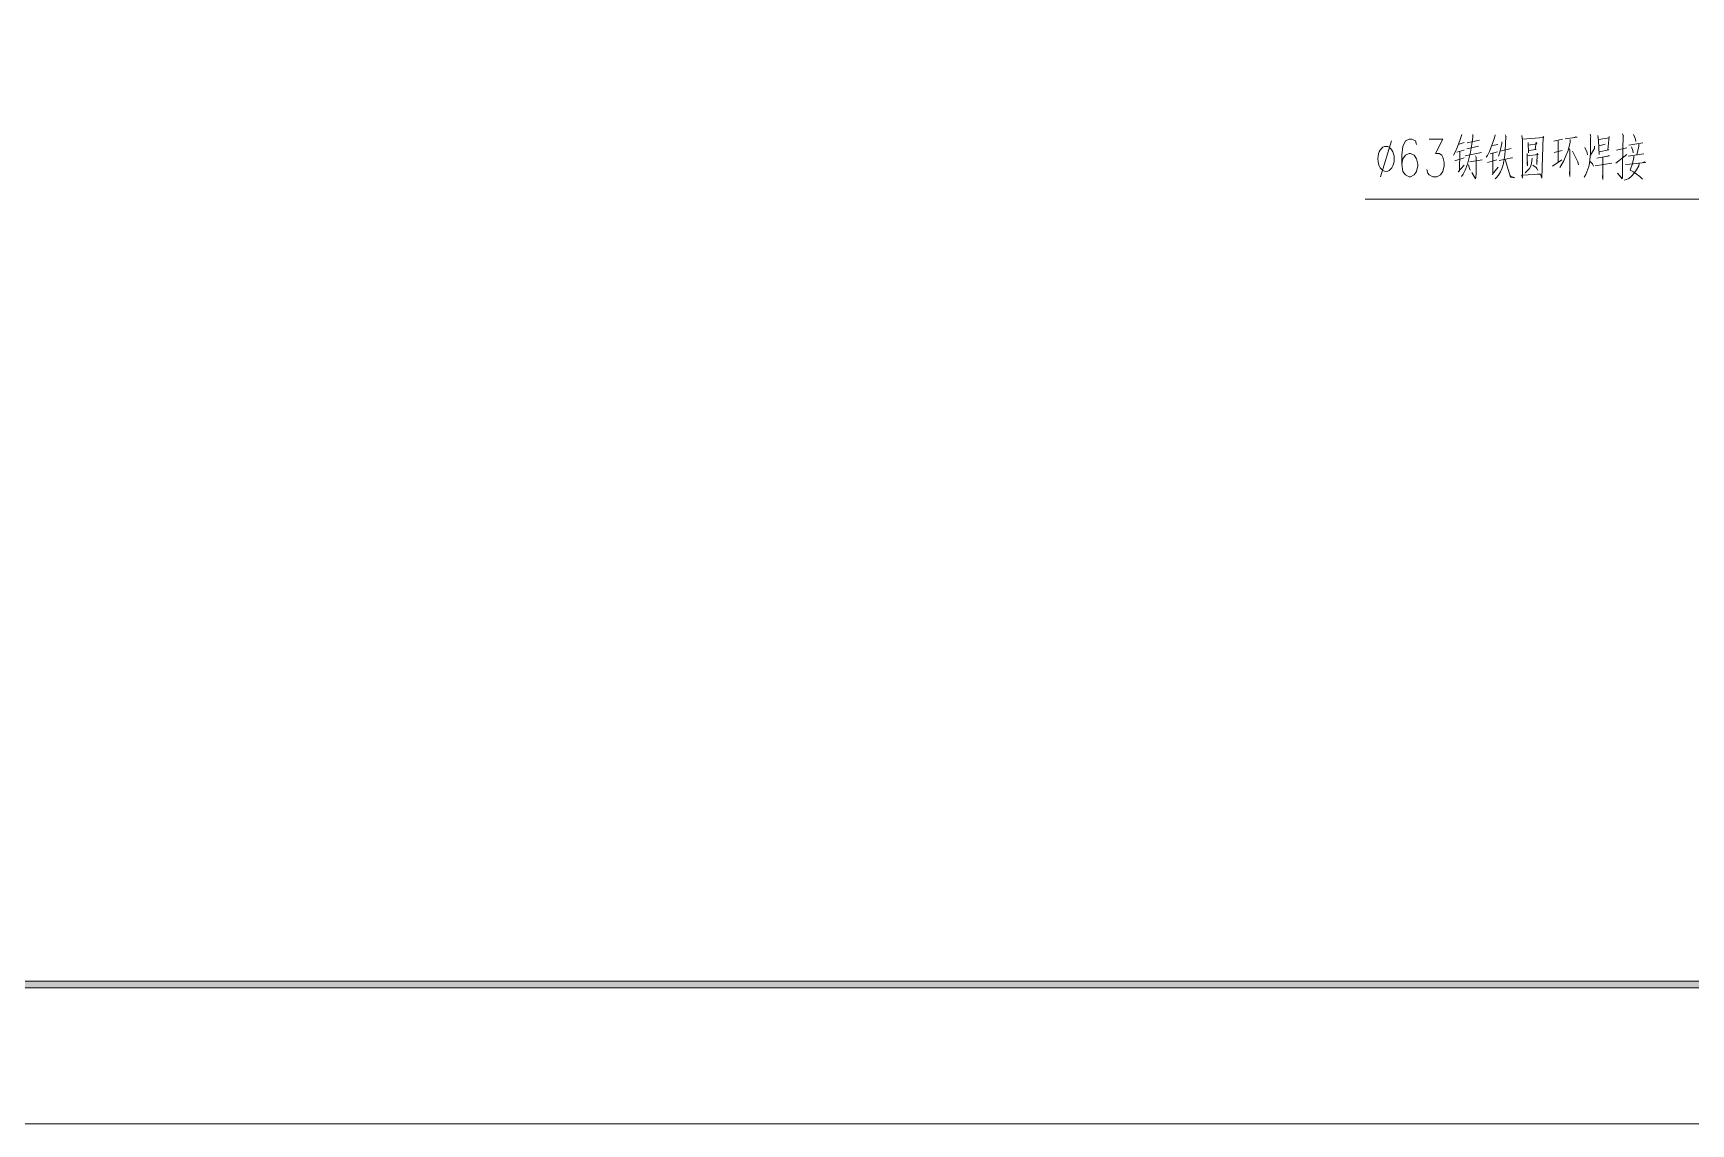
# Model space of a CAD drawing. Header units: millimetres. Extents: x 0 to 414, y 0 to 292.
# Drawn here: x 70.2 to 187.3, y 0 to 77 of the extents above; entities that cross this region are included whole.
import ezdxf

# ---------------------------------------------------------------- set-up
doc = ezdxf.new("R2010")
doc.units = ezdxf.units.MM

msp = doc.modelspace()

# ---------------------------------------------------------------- hatches: boundary and pattern name
h = msp.add_hatch(color=0)
h.dxf.hatch_style = 2
h.paths.add_polyline_path([(20.976167, 9.609667), (21.448889, 10.085917), (403.997583, 10.085917), (404.473833, 9.609667)])

# ---------------------------------------------------------------- linework, layer by layer
at = {"color": 0, "lineweight": 0}
for points in [[(0, 0), (0, 292.466889), (414.0835, 292.466889), (414.0835, 0)], [(20.976167, 9.609667), (21.448889, 10.085917), (403.997583, 10.085917), (404.473833, 9.609667)]]:
    msp.add_lwpolyline(points, close=True, dxfattribs=at)
for points in [[(166.130111, 69.423139), (165.336361, 66.89725)], [(167.897528, 69.169139), (167.809333, 69.423139), (167.54475, 69.546611), (167.368361, 69.546611), (167.103778, 69.423139), (166.927389, 69.042139), (166.839194, 68.410667), (166.839194, 67.779194), (166.927389, 67.274722), (167.103778, 67.02425), (167.368361, 66.89725), (167.456556, 66.89725), (167.721139, 67.02425), (167.897528, 67.274722), (167.98925, 67.655722), (167.98925, 67.779194), (167.897528, 68.160194), (167.721139, 68.410667), (167.456556, 68.537667), (167.368361, 68.537667), (167.103778, 68.410667), (166.927389, 68.160194), (166.839194, 67.779194)], [(168.783, 69.546611), (169.756667, 69.546611), (169.223972, 68.537667), (169.488556, 68.537667), (169.668472, 68.410667), (169.756667, 68.287194), (169.844861, 67.906194), (169.844861, 67.655722), (169.756667, 67.274722), (169.57675, 67.02425), (169.312167, 66.89725), (169.047583, 66.89725), (168.783, 67.02425), (168.694806, 67.147722), (168.606611, 67.401722)], [(171.079583, 69.874694), (170.970222, 69.514861), (170.772667, 68.996278), (170.628028, 68.632917), (170.501028, 68.428306)], [(170.899667, 69.204417), (171.2595, 69.306722)], [(171.855694, 69.874694), (171.855694, 69.694778), (171.802778, 69.204417), (171.693417, 68.632917), (171.587583, 68.170778), (171.478222, 67.782722), (171.315944, 67.366444), (171.171306, 67.084222), (171.061944, 66.904306)], [(171.460583, 69.282028), (172.346056, 69.486639)], [(173.432611, 69.85), (173.393806, 69.641861), (173.213889, 69.126806), (173.033972, 68.685833), (172.889333, 68.403611), (172.797611, 68.273083)], [(173.630167, 69.176194), (173.249167, 69.098583)], [(174.155806, 69.85), (174.226361, 69.719472), (174.191083, 69.744167), (174.138167, 68.73875), (174.120528, 68.428306), (174.064083, 67.987333), (174.011167, 67.729806), (173.919444, 67.444056), (173.827722, 67.239444), (173.683083, 67.006611), (173.538444, 66.851389), (173.432611, 66.749083)], [(173.901806, 69.359639), (173.901806, 69.253806), (173.810083, 68.816361), (173.739528, 68.555306), (173.683083, 68.350694)], [(175.330556, 69.797083), (175.365833, 69.486639), (175.365833, 66.798472), (175.330556, 67.006611), (176.632306, 67.084222), (176.544111, 67.108917), (176.417111, 67.084222)], [(175.365833, 69.539556), (176.868667, 69.670083), (176.833389, 69.744167), (176.759306, 67.549889), (176.759306, 67.288833), (176.741667, 67.031306), (176.741667, 66.798472), (176.632306, 67.084222)], [(175.764472, 69.306722), (175.79975, 68.583528), (175.79975, 68.73875), (176.343028, 68.816361), (176.272472, 68.816361), (176.343028, 69.331417), (176.381833, 69.229111), (175.79975, 69.126806)], [(177.574222, 69.409028), (178.188056, 69.539556)], [(177.898778, 69.43725), (177.881139, 67.909722)], [(178.748972, 69.514861), (178.748972, 69.331417), (178.586694, 68.73875), (178.442056, 68.375389), (178.297417, 68.015556), (178.152778, 67.782722), (178.008139, 67.549889)], [(178.389139, 69.56425), (179.239333, 69.694778), (179.129972, 69.719472), (178.985333, 69.641861)], [(180.142444, 69.899389), (180.198889, 69.719472), (180.18125, 69.670083), (180.18125, 68.918667), (180.18125, 68.555306), (180.142444, 68.297778), (180.124806, 68.093167), (180.107167, 67.860333), (180.05425, 67.6275), (179.997806, 67.419361), (179.909611, 67.239444), (179.835528, 67.059528), (179.726167, 66.876083)], [(180.703361, 69.797083), (180.742167, 69.461944), (180.795083, 68.477694), (180.777444, 68.661139), (181.465361, 68.788139), (181.391278, 68.788139), (181.483, 69.744167), (181.500639, 69.641861), (180.759806, 69.514861)], [(180.777444, 69.073889), (181.211361, 69.204417)], [(182.424917, 69.927611), (182.513111, 69.772389), (182.477833, 69.821778), (182.442556, 67.729806), (182.424917, 66.876083), (182.424917, 66.798472), (182.40375, 66.749083), (182.079194, 67.137139), (182.40375, 66.773778)], [(182.876472, 69.126806), (183.871306, 69.282028)], [(183.218667, 69.874694), (183.363306, 69.539556), (183.380944, 69.384333)], [(183.582028, 69.204417), (183.582028, 69.049194), (183.437389, 68.453)], [(170.589222, 68.015556), (171.2595, 68.220167)], [(171.241861, 68.763444), (171.224222, 68.763444), (170.733861, 68.632917)], [(170.952583, 68.685833), (170.917306, 67.288833), (170.825583, 67.239444), (171.2595, 67.705111)], [(171.333583, 68.375389), (172.473056, 68.608222)], [(172.254333, 69.049194), (171.439417, 68.86575)], [(171.658139, 67.937944), (172.525972, 68.093167)], [(172.056778, 68.375389), (172.109694, 68.273083), (172.092056, 68.273083), (172.092056, 67.137139), (172.074417, 66.851389), (172.056778, 66.749083), (171.802778, 67.186528), (172.039139, 66.798472)], [(173.559611, 68.093167), (172.906972, 67.909722)], [(173.086889, 68.505917), (173.594889, 68.661139)], [(173.287972, 68.530611), (173.266806, 67.108917), (173.231528, 67.059528), (173.665444, 67.574583)], [(174.660278, 68.220167), (174.625, 68.220167), (173.721889, 68.04025)], [(173.792444, 68.710528), (174.572083, 68.893972)], [(174.155806, 68.117861), (174.515639, 66.876083), (174.826083, 66.826694), (174.515639, 66.929), (174.445083, 67.108917)], [(176.05375, 68.195472), (176.018472, 67.860333), (175.965556, 67.652194), (175.856194, 67.472278), (175.729194, 67.34175), (175.619833, 67.239444), (175.549278, 67.161833)], [(175.693917, 68.530611), (175.711556, 68.326), (175.729194, 67.676889), (175.693917, 67.807417), (175.711556, 67.962639)], [(175.711556, 68.375389), (176.470028, 68.477694), (176.417111, 68.530611), (176.381833, 67.7545), (176.381833, 67.860333), (176.399472, 68.04025)], [(177.4825, 67.652194), (178.152778, 68.093167)], [(178.170417, 68.73875), (177.6095, 68.608222)], [(178.678417, 68.893972), (178.713694, 68.763444), (178.713694, 66.904306), (178.696056, 67.137139), (178.713694, 67.419361)], [(178.893611, 68.710528), (179.147611, 68.220167), (179.274611, 67.937944), (179.331056, 67.729806)], [(179.782611, 68.971583), (179.92725, 68.661139), (179.944889, 68.583528), (179.962528, 68.453)], [(180.124806, 67.987333), (180.304722, 67.807417), (180.378806, 67.652194)], [(180.452889, 69.049194), (180.452889, 68.893972), (180.18125, 68.428306)], [(180.632806, 68.195472), (181.518278, 68.375389), (181.426556, 68.375389), (181.303083, 68.326)], [(181.049083, 68.248389), (181.049083, 66.696167), (181.031444, 66.904306), (181.049083, 67.084222)], [(181.969833, 67.860333), (182.749472, 68.477694)], [(182.008639, 68.763444), (182.731833, 68.943361)], [(182.65775, 67.7545), (183.201028, 67.807417), (183.582028, 67.860333), (184.051222, 67.909722), (183.998306, 67.937944), (183.871306, 67.909722)], [(182.837667, 68.350694), (183.941861, 68.505917)], [(183.236306, 68.350694), (183.236306, 68.220167), (183.148111, 67.832111), (182.985833, 67.366444), (183.201028, 67.239444), (183.398583, 67.108917), (183.652583, 66.904306), (183.836028, 66.720861)], [(183.074028, 68.996278), (183.16575, 68.73875), (183.183389, 68.583528)], [(171.548778, 67.729806), (171.6405, 67.472278), (171.675778, 67.366444)], [(176.092556, 67.705111), (176.343028, 67.549889), (176.381833, 67.472278), (176.452389, 67.34175)], [(180.505806, 67.676889), (181.680556, 67.860333)], [(183.617306, 67.832111), (183.582028, 67.676889), (183.41975, 67.394667), (183.253944, 67.137139), (183.074028, 66.929), (182.876472, 66.773778), (182.714194, 66.696167), (182.548389, 66.64325)], [(197.171028, 65.306222), (164.267444, 65.306222)]]:
    msp.add_lwpolyline(points, dxfattribs=at)
msp.add_ellipse((165.735, 68.158431), major_axis=(0, 0.883708), ratio=0.650699, start_param=0, end_param=6.283185, dxfattribs=at)

doc.saveas('drawing.dxf')
